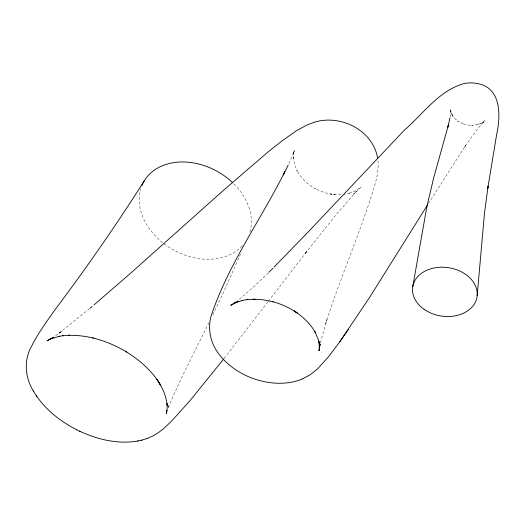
<?xml version="1.0" encoding="UTF-8"?>
<svg xmlns="http://www.w3.org/2000/svg" width="525" height="525" viewBox="0 0 525 525"><rect width="100%" height="100%" fill="white"/><g stroke="black" fill="none" stroke-linecap="round" stroke-linejoin="round"><path stroke-width="0.39" stroke-dasharray="2.62 1.97" d="M450.122 117.009L450.863 111.149L450.857 113.223L450.798 110.178L451.021 112.193L450.555 109.85L452.386 115.349L451.474 113.781L453.337 117.003L452.425 115.441L454.952 118.63L458.279 121.478L457.669 121.019L463.929 124.176L463.214 123.953L467.913 125.075L472.69 125.35L471.739 125.383L478.478 124.333L477.442 124.615L481.95 122.896M320.375 342.91L326.937 319.607L325.71 323.538C340.732 276.052 361.344 230.482 375.519 182.726C377.403 175.127 378.866 167.252 377.829 159.416M168.026 407.354L168.486 405.923L167.987 407.452M168.112 407.551L181.23 378.348L208.852 322.868M240.542 254.002L223.407 292.569L212.107 316.312M288.914 163.669L294.558 150.55L293.252 154.074L294.223 150.839L293.37 154.488L293.836 151.876L293.455 159.298L293.383 157.349L294.656 164.574L297.301 171.229L296.671 170.008C300.799 177.995 307.552 184.446 315.381 188.783L314.869 188.475C321.142 191.874 328.105 193.981 335.226 194.572L330.402 193.968L336.669 194.598L342.057 194.473M428.4 203.575L465.767 145.176L464.271 147.361L477.934 128.389L484.916 120.619L482.121 122.804M267.848 301.96L224.083 358.457M268.354 301.317L307.315 250.799L304.743 254.107L334.346 216.733L356.272 191.441L353.601 194.152L361.088 187.176L356.114 190.667M268.373 272.757L253.634 286.899L237.694 300.668M89.663 308.608L58.308 333.795L62.219 330.986L55.217 335.954M482.291 122.712L482.206 122.758M355.852 190.798L348.344 193.495L349.722 193.148L344.203 194.25M242.268 245.779A59.076 44.966 29 0 1 173.079 249.716A59.076 44.966 29 0 1 140.772 188.711M233.901 183.914A59.076 44.966 29 0 1 249.539 233.343M483.61 121.892L482.514 122.62L483.61 121.892M481.622 123.067L481.254 123.244L481.622 123.067M480.677 123.506L480.191 123.716L480.703 123.5"/><path stroke-width="0.79" d="M477.166 295.733L484.444 213.557L488.066 186.362L487.699 188.678L496.689 134.315C500.62 116.366 501.677 88.607 478.452 83.764C473.78 82.596 468.858 82.589 464.152 83.587C439.13 90.293 422.979 114.181 404.335 130.193L308.214 231.925L274.05 267.113M319.981 344.249L318.964 350.674L319.62 346.553L319.449 350.123L319.016 341.624L319.449 344.059L318.406 339.833L314.875 331.702L315.341 332.469C310.288 323.584 302.656 316.411 294.118 310.898L297.216 312.992C289.761 307.853 281.413 304.047 272.685 301.672L273.21 301.816L262.973 299.768L253.135 299.165M320.014 344.006L319.686 346.067L320.027 344.492M412.768 286.617L426.897 206.555L433.696 177.758L448.422 125.009L447.91 127.142L449.951 117.79M167.094 410.222L166.379 413.516L167.147 408.621L167.153 403.469L167.193 405.641C166.373 396.008 162.212 386.997 156.758 379.129L160.493 385.009C152.27 371.096 139.814 360.104 126.125 351.73L126.492 351.947C116.051 345.653 104.692 340.843 92.84 337.923L93.319 338.041L85.752 336.486L76.945 335.429L68.473 335.291L69.589 335.252L62.698 335.764L63.243 335.698M288.199 165.08L283.172 174.969L284.937 171.57C260.702 220.008 227.876 264.895 210.919 316.7C207.578 329.621 210.768 343.796 219.037 354.237C231.768 370.84 252.059 380.855 272.705 382.942C282.437 383.873 292.497 382.909 301.619 379.247M427.534 204.96L369.692 297.248L339.878 341.657L328.663 356.633L317.336 369.101L310.045 374.857L302.676 378.807M144.611 180.298C116.058 225.468 85.457 269.266 53.347 311.981C45.721 323.124 37.59 334.044 31.618 346.205C23.461 360.209 25.069 378.144 33.712 391.545M339.878 341.657L348.495 329.3M223.578 359.093L190.175 400.444L171.393 421.319L163.459 428.787L158.077 432.863L153.293 435.77L147.505 438.368M272.908 268.262L268.944 272.199M90.28 308.083L92.131 306.508M93.988 304.933L130.213 273.564L222.751 190.962L268.308 151.738L282.155 140.812L296.048 130.968L306.823 125.042L314.718 122.115M235.863 302.072L230.77 305.36L238.245 301.258L234.17 303.207L241.959 300.517L241.48 300.628M51.365 338.382L47.053 340.869L53.793 337.26L49.383 339.432L58.898 336.387M302.551 378.86L302.026 379.083M147.184 438.487L141.855 440.134M315.112 122.01C340.942 114.365 372.875 130.357 377.58 157.94M79.603 431.176C98.615 440.016 120.606 445.121 141.396 440.252M141.258 440.285L141.993 440.101M241.762 300.562L244.361 300.031M58.853 336.394L59.378 336.295M59.679 336.236L62.869 335.744M137.57 441.059L138.2 440.947M244.86 299.946L247.741 299.552M246.94 299.644L255.111 299.204M33.272 390.836C43.162 407.833 59.003 420.637 76.309 429.562L76.657 429.732M76.309 429.562L79.951 431.347M36.389 395.765L36.829 396.467M141.803 185.784A59.076 44.966 29 0 1 232.732 182.772M424.102 309.33A32.537 24.445 8.8 0 0 476.766 298.207A32.537 24.445 8.8 0 0 433.768 268.045A32.537 24.445 8.8 0 0 424.102 309.33"/></g></svg>
